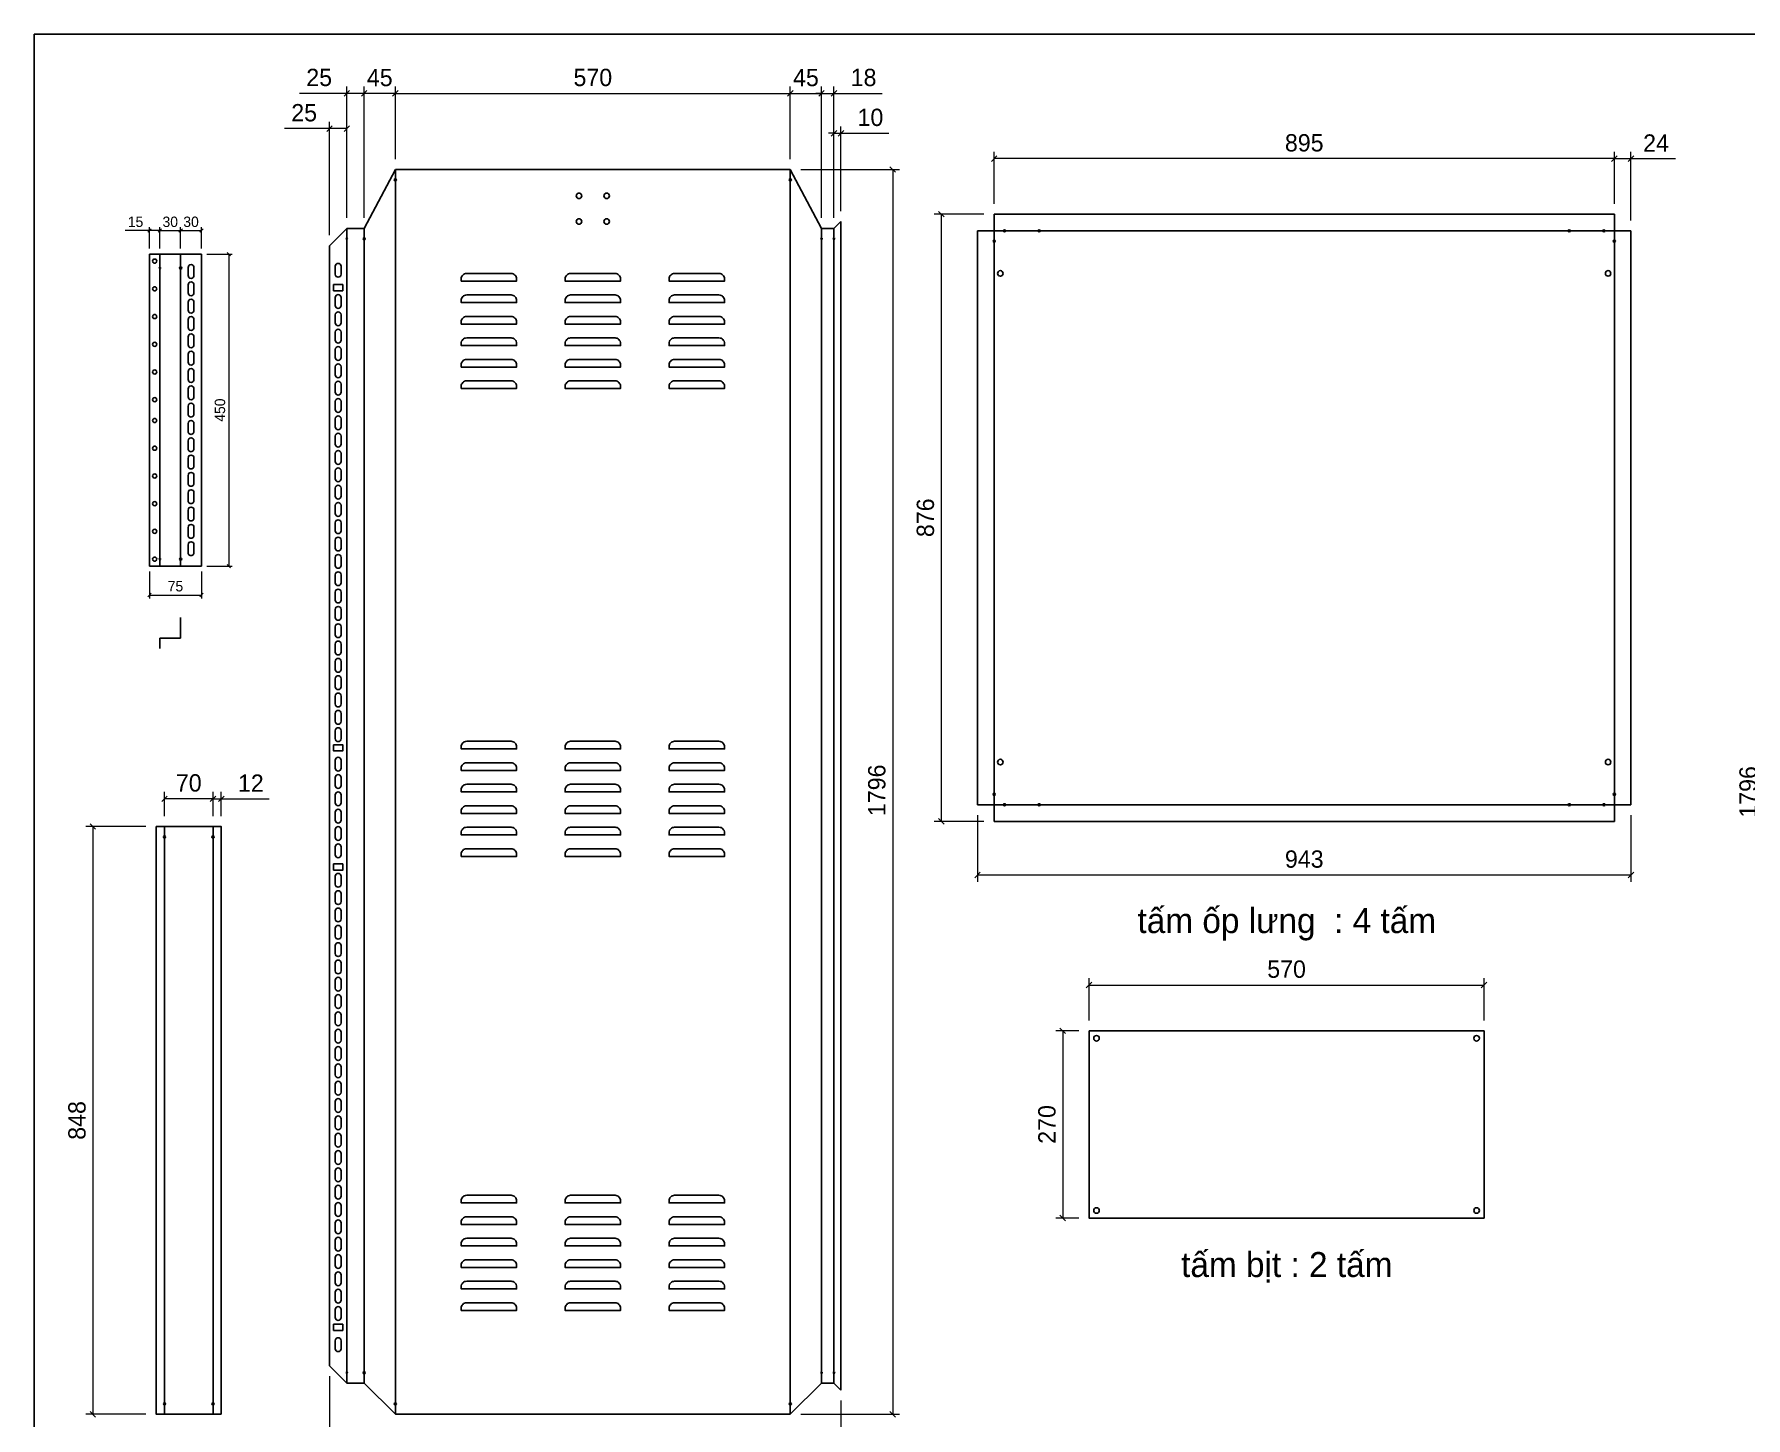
# Model space of a CAD drawing. Header units: millimetres. Extents: x 0 to 4455, y 0 to 3150.
# Drawn here: x 0 to 2470, y 1154 to 3150 of the extents above; entities that cross this region are included whole.
import ezdxf
from ezdxf.enums import TextEntityAlignment as Align

# ---------------------------------------------------------------- set-up
doc = ezdxf.new("R2010")
doc.units = ezdxf.units.MM
doc.layers.add('CNC', color=7, linetype='Continuous')
doc.layers.add('DIM', color=253, linetype='Continuous')
doc.styles.add('Tahoma (Input Text)', font='tahoma.ttf')
doc.dimstyles.new('Dim-15', dxfattribs={"dimtxt": 15, "dimasz": 5, "dimexe": 5, "dimexo": 8, "dimgap": 5, "dimtad": 1, "dimdec": 0, "dimtxsty": 'Standard', "dimblk": 'OBLIQUE', "dimcen": 10, "dimclrd": 5, "dimclre": 5, "dimclrt": 3, "dimazin": 3, "dimtfac": 1, "dimtdec": 0, "dimtmove": 0, "dimatfit": 3, "dimldrblk": 'OBLIQUE', "dimlwd": 9, "dimlwe": 9})
doc.dimstyles.new('Dim-25', dxfattribs={"dimtxt": 25, "dimasz": 8, "dimexe": 10, "dimexo": 15, "dimgap": 10, "dimtad": 1, "dimdec": 0, "dimtxsty": 'Standard', "dimblk": 'OBLIQUE', "dimcen": 10, "dimclrd": 5, "dimclre": 5, "dimclrt": 3, "dimazin": 3, "dimtfac": 1, "dimtdec": 0, "dimtmove": 0, "dimatfit": 3, "dimldrblk": 'OBLIQUE', "dimlwd": 9, "dimlwe": 9})

# ---------------------------------------------------------------- blocks, each defined once
blk = doc.blocks.new('khungtenAsean2')
at = {"color": 7}
blk.add_lwpolyline([(0, 0), (2970, 0), (2970, -2100), (0, -2100)], close=True, dxfattribs=at)
at = {"color": 1, "style": 'Tahoma (Input Text)', "flags": 8}
for tag, p in [('#01', (137.1, -2021.3)), ('#03', (506.6, -2019.3)), ('#05', (1106.6, -2021.3)), ('#07', (1834.7, -2021.3)), ('#09', (2146.7, -2021.3)), ('#02', (98.5, -2081.3)), ('#04', (486.1, -2081.3)), ('#06', (1065.3, -2081.3)), ('#08', (1817.4, -2081.3)), ('#10', (2146.7, -2081.3))]:
    blk.add_attdef(tag, p, '', height=25, dxfattribs=at)
blk.add_attdef('#11', text='', height=25, dxfattribs=at).set_placement((2915, -2067.3), align=Align.CENTER)
blk = doc.blocks.new('*D1')
at = {"color": 0, "linetype": 'ByBlock', "lineweight": -2}
for p, q in [((1242.8, 2950.9), (1234.8, 2958.9)), ((1234.8, 1162.9), (1242.8, 1154.9))]:
    blk.add_line(p, q, dxfattribs=at)
at = {"layer": 'Defpoints', "color": 0, "transparency": 16777216}
for p in [(1091.1, 2954.9), (1091.1, 1158.9), (1238.8, 1158.9)]:
    blk.add_point(p, dxfattribs=at)
at = {"layer": 'DIM', "color": 5, "lineweight": 9, "transparency": 16777216}
for p, q in [((1106.1, 2954.9), (1248.8, 2954.9)), ((1238.8, 2954.9), (1238.8, 1158.9)), ((1106.1, 1158.9), (1248.8, 1158.9))]:
    blk.add_line(p, q, dxfattribs=at)
at = {"layer": 'DIM', "color": 3, "transparency": 16777216, "insert": (1216, 2059.2), "char_height": 25, "attachment_point": 5, "rotation": 90}
blk.add_mtext('1796', dxfattribs=at)
blk = doc.blocks.new('_Oblique')
at = {"color": 0, "linetype": 'ByBlock', "lineweight": -2}
blk.add_line((-0.5, -0.5), (0.5, 0.5), dxfattribs=at)
blk = doc.blocks.new('*D2')
at = {"color": 0, "linetype": 'ByBlock', "lineweight": -2}
for p, q in [((525.1, 3068.7), (517.1, 3060.7)), ((1087.1, 3060.7), (1095.1, 3068.7))]:
    blk.add_line(p, q, dxfattribs=at)
at = {"layer": 'Defpoints', "color": 0, "transparency": 16777216}
for p in [(1091.1, 3064.7), (521.1, 2954.9), (1091.1, 2954.9)]:
    blk.add_point(p, dxfattribs=at)
at = {"layer": 'DIM', "color": 5, "lineweight": 9, "transparency": 16777216}
for p, q in [((521.1, 2969.9), (521.1, 3074.7)), ((521.1, 3064.7), (1091.1, 3064.7)), ((1091.1, 2969.9), (1091.1, 3074.7))]:
    blk.add_line(p, q, dxfattribs=at)
at = {"layer": 'DIM', "color": 3, "transparency": 16777216, "insert": (806.1, 3087.5), "char_height": 25, "attachment_point": 5}
blk.add_mtext('570', dxfattribs=at)
blk = doc.blocks.new('*D3')
at = {"color": 0, "linetype": 'ByBlock', "lineweight": -2}
for p, q in [((1095.1, 3068.7), (1087.1, 3060.7)), ((1132.1, 3060.7), (1140.1, 3068.7))]:
    blk.add_line(p, q, dxfattribs=at)
at = {"layer": 'Defpoints', "color": 0, "transparency": 16777216}
for p in [(1136.1, 3064.7), (1091.1, 2954.9), (1136.1, 2869.9)]:
    blk.add_point(p, dxfattribs=at)
at = {"layer": 'DIM', "color": 5, "lineweight": 9, "transparency": 16777216}
for p, q in [((1091.1, 2969.9), (1091.1, 3074.7)), ((1091.1, 3064.7), (1136.1, 3064.7)), ((1136.1, 2884.9), (1136.1, 3074.7))]:
    blk.add_line(p, q, dxfattribs=at)
at = {"layer": 'DIM', "color": 3, "transparency": 16777216, "insert": (1113.6, 3087.4), "char_height": 25, "attachment_point": 5}
blk.add_mtext('45', dxfattribs=at)
blk = doc.blocks.new('*D4')
at = {"color": 0, "linetype": 'ByBlock', "lineweight": -2}
for p, q in [((1132.1, 3060.7), (1140.1, 3068.7)), ((1158.1, 3068.7), (1150.1, 3060.7))]:
    blk.add_line(p, q, dxfattribs=at)
at = {"layer": 'Defpoints', "color": 0, "transparency": 16777216}
for p in [(1154.1, 3064.7), (1136.1, 2869.9), (1154.1, 2869.9)]:
    blk.add_point(p, dxfattribs=at)
at = {"layer": 'DIM', "color": 5, "lineweight": 9, "transparency": 16777216}
for p, q in [((1136.1, 3064.7), (1128.1, 3064.7)), ((1136.1, 2884.9), (1136.1, 3074.7)), ((1136.1, 3064.7), (1154.1, 3064.7)), ((1154.1, 2884.9), (1154.1, 3074.7)), ((1154.1, 3064.7), (1223.6, 3064.7))]:
    blk.add_line(p, q, dxfattribs=at)
at = {"layer": 'DIM', "color": 3, "transparency": 16777216, "insert": (1196.8, 3087.5), "char_height": 25, "attachment_point": 5}
blk.add_mtext('18', dxfattribs=at)
blk = doc.blocks.new('*D5')
at = {"color": 0, "linetype": 'ByBlock', "lineweight": -2}
for p, q in [((430.1, 1081.8), (422.1, 1073.8)), ((1160.1, 1073.8), (1168.1, 1081.8))]:
    blk.add_line(p, q, dxfattribs=at)
at = {"layer": 'Defpoints', "color": 0, "transparency": 16777216}
for p in [(426.1, 1228.9), (1164.1, 1193.9), (1164.1, 1077.8)]:
    blk.add_point(p, dxfattribs=at)
at = {"layer": 'DIM', "color": 5, "lineweight": 9, "transparency": 16777216}
for p, q in [((426.1, 1213.9), (426.1, 1067.8)), ((1164.1, 1178.9), (1164.1, 1067.8)), ((426.1, 1077.8), (1164.1, 1077.8))]:
    blk.add_line(p, q, dxfattribs=at)
at = {"layer": 'DIM', "color": 3, "transparency": 16777216, "insert": (795.1, 1100.6), "char_height": 25, "attachment_point": 5}
blk.add_mtext('738', dxfattribs=at)
blk = doc.blocks.new('*D6')
at = {"color": 0, "linetype": 'ByBlock', "lineweight": -2}
for p, q in [((480.1, 3068.7), (472.1, 3060.7)), ((517.1, 3060.7), (525.1, 3068.7))]:
    blk.add_line(p, q, dxfattribs=at)
at = {"layer": 'Defpoints', "color": 0, "transparency": 16777216}
for p in [(476.1, 3064.7), (521.1, 2954.9), (476.1, 2869.9)]:
    blk.add_point(p, dxfattribs=at)
at = {"layer": 'DIM', "color": 5, "lineweight": 9, "transparency": 16777216}
for p, q in [((476.1, 2884.9), (476.1, 3074.7)), ((521.1, 3064.7), (476.1, 3064.7)), ((521.1, 2969.9), (521.1, 3074.7))]:
    blk.add_line(p, q, dxfattribs=at)
at = {"layer": 'DIM', "color": 3, "transparency": 16777216, "insert": (498.6, 3087.4), "char_height": 25, "attachment_point": 5}
blk.add_mtext('45', dxfattribs=at)
blk = doc.blocks.new('*D7')
at = {"color": 0, "linetype": 'ByBlock', "lineweight": -2}
for p, q in [((455.1, 3068.7), (447.1, 3060.7)), ((472.1, 3060.7), (480.1, 3068.7))]:
    blk.add_line(p, q, dxfattribs=at)
at = {"layer": 'Defpoints', "color": 0, "transparency": 16777216}
for p in [(451.1, 3064.7), (451.1, 2869.9), (476.1, 2869.9)]:
    blk.add_point(p, dxfattribs=at)
at = {"layer": 'DIM', "color": 5, "lineweight": 9, "transparency": 16777216}
for p, q in [((451.1, 3064.7), (382.9, 3064.7)), ((451.1, 2884.9), (451.1, 3074.7)), ((476.1, 3064.7), (451.1, 3064.7)), ((476.1, 2884.9), (476.1, 3074.7))]:
    blk.add_line(p, q, dxfattribs=at)
at = {"layer": 'DIM', "color": 3, "transparency": 16777216, "insert": (411.2, 3087.5), "char_height": 25, "attachment_point": 5}
blk.add_mtext('25', dxfattribs=at)
blk = doc.blocks.new('*D8')
at = {"color": 0, "linetype": 'ByBlock', "lineweight": -2}
for p, q in [((430.1, 3017.8), (422.1, 3009.8)), ((447.1, 3009.8), (455.1, 3017.8))]:
    blk.add_line(p, q, dxfattribs=at)
at = {"layer": 'Defpoints', "color": 0, "transparency": 16777216}
for p in [(426.1, 3013.8), (451.1, 2869.9), (426.1, 2844.9)]:
    blk.add_point(p, dxfattribs=at)
at = {"layer": 'DIM', "color": 5, "lineweight": 9, "transparency": 16777216}
for p, q in [((426.1, 3013.8), (361.3, 3013.8)), ((426.1, 2859.9), (426.1, 3023.8)), ((451.1, 3013.8), (426.1, 3013.8)), ((451.1, 2884.9), (451.1, 3023.8))]:
    blk.add_line(p, q, dxfattribs=at)
at = {"layer": 'DIM', "color": 3, "transparency": 16777216, "insert": (389.5, 3036.6), "char_height": 25, "attachment_point": 5}
blk.add_mtext('25', dxfattribs=at)
blk = doc.blocks.new('*D9')
at = {"color": 0, "linetype": 'ByBlock', "lineweight": -2}
for p, q in [((1150.1, 3003.1), (1158.1, 3011.1)), ((1168.1, 3011.1), (1160.1, 3003.1))]:
    blk.add_line(p, q, dxfattribs=at)
at = {"layer": 'Defpoints', "color": 0, "transparency": 16777216}
for p in [(1164.1, 3007.1), (1154.1, 2869.9), (1164.1, 2879.9)]:
    blk.add_point(p, dxfattribs=at)
at = {"layer": 'DIM', "color": 5, "lineweight": 9, "transparency": 16777216}
for p, q in [((1154.1, 2884.9), (1154.1, 3017.1)), ((1164.1, 2894.9), (1164.1, 3017.1)), ((1154.1, 3007.1), (1146.1, 3007.1)), ((1154.1, 3007.1), (1164.1, 3007.1)), ((1164.1, 3007.1), (1233.4, 3007.1))]:
    blk.add_line(p, q, dxfattribs=at)
at = {"layer": 'DIM', "color": 3, "transparency": 16777216, "insert": (1206.7, 3029.9), "char_height": 25, "attachment_point": 5}
blk.add_mtext('10', dxfattribs=at)
blk = doc.blocks.new('f3daunguoc')
at = {"layer": 'CNC', "color": 2, "lineweight": -3}
blk.add_circle((0, 0), 1.5, dxfattribs=at)
blk = doc.blocks.new('f2dauxuoi')
at = {"layer": 'CNC', "color": 2, "lineweight": -3}
blk.add_circle((0, 0), 1, dxfattribs=at)
blk = doc.blocks.new('ovan8.5x20')
at = {"layer": 'CNC', "color": 2, "lineweight": -3}
for p, q in [((5.7, 4.2), (-5.8, 4.2)), ((-5.8, -4.2), (5.7, -4.2))]:
    blk.add_line(p, q, dxfattribs=at)
for centre, start, end in [((-5.8, 0), 90, 270), ((5.7, 0), 270, 90)]:
    blk.add_arc(centre, 4.25, start, end, dxfattribs=at)
blk = doc.blocks.new('*D10')
at = {"color": 0, "linetype": 'ByBlock', "lineweight": -2}
for p, q in [((2500, 2950.9), (2492, 2958.9)), ((2492, 1162.9), (2500, 1154.9))]:
    blk.add_line(p, q, dxfattribs=at)
at = {"layer": 'Defpoints', "color": 0, "transparency": 16777216}
for p in [(2612.8, 2954.9), (2496, 1158.9), (2612.8, 1158.9)]:
    blk.add_point(p, dxfattribs=at)
at = {"layer": 'DIM', "color": 5, "lineweight": 9, "transparency": 16777216}
for p, q in [((2597.8, 2954.9), (2486, 2954.9)), ((2496, 2954.9), (2496, 1158.9)), ((2597.8, 1158.9), (2486, 1158.9))]:
    blk.add_line(p, q, dxfattribs=at)
at = {"layer": 'DIM', "color": 3, "transparency": 16777216, "insert": (2473.3, 2056.9), "char_height": 25, "attachment_point": 5, "rotation": 90}
blk.add_mtext('1796', dxfattribs=at)
blk = doc.blocks.new('*D19')
at = {"color": 0, "linetype": 'ByBlock', "lineweight": -2}
for p, q in [((2284.2, 2974.5), (2276.2, 2966.5)), ((2300.2, 2966.5), (2308.2, 2974.5))]:
    blk.add_line(p, q, dxfattribs=at)
at = {"layer": 'Defpoints', "color": 0, "transparency": 16777216}
for p in [(2304.2, 2970.5), (2280.2, 2890.4), (2304.2, 2866.4)]:
    blk.add_point(p, dxfattribs=at)
at = {"layer": 'DIM', "color": 5, "lineweight": 9, "transparency": 16777216}
for p, q in [((2280.2, 2905.4), (2280.2, 2980.5)), ((2280.2, 2970.5), (2304.2, 2970.5)), ((2304.2, 2881.4), (2304.2, 2980.5)), ((2304.2, 2970.5), (2368.3, 2970.5))]:
    blk.add_line(p, q, dxfattribs=at)
at = {"layer": 'DIM', "color": 3, "transparency": 16777216, "insert": (2340.3, 2993), "char_height": 25, "attachment_point": 5}
blk.add_mtext('24', dxfattribs=at)
blk = doc.blocks.new('*D20')
at = {"color": 0, "linetype": 'ByBlock', "lineweight": -2}
for p, q in [((1389.2, 2974.5), (1381.2, 2966.5)), ((2276.2, 2966.5), (2284.2, 2974.5))]:
    blk.add_line(p, q, dxfattribs=at)
at = {"layer": 'Defpoints', "color": 0, "transparency": 16777216}
for p in [(1385.2, 2970.5), (1385.2, 2890.4), (2280.2, 2890.4)]:
    blk.add_point(p, dxfattribs=at)
at = {"layer": 'DIM', "color": 5, "lineweight": 9, "transparency": 16777216}
for p, q in [((1385.2, 2905.4), (1385.2, 2980.5)), ((2280.2, 2970.5), (1385.2, 2970.5)), ((2280.2, 2905.4), (2280.2, 2980.5))]:
    blk.add_line(p, q, dxfattribs=at)
at = {"layer": 'DIM', "color": 3, "transparency": 16777216, "insert": (1832.7, 2993.2), "char_height": 25, "attachment_point": 5}
blk.add_mtext('895', dxfattribs=at)
blk = doc.blocks.new('*D21')
at = {"color": 0, "linetype": 'ByBlock', "lineweight": -2}
for p, q in [((1312.9, 2886.4), (1304.9, 2894.4)), ((1304.9, 2018.4), (1312.9, 2010.4))]:
    blk.add_line(p, q, dxfattribs=at)
at = {"layer": 'Defpoints', "color": 0, "transparency": 16777216}
for p in [(1385.2, 2890.4), (1308.9, 2014.4), (1385.2, 2014.4)]:
    blk.add_point(p, dxfattribs=at)
at = {"layer": 'DIM', "color": 5, "lineweight": 9, "transparency": 16777216}
for p, q in [((1370.2, 2890.4), (1298.9, 2890.4)), ((1308.9, 2890.4), (1308.9, 2014.4)), ((1370.2, 2014.4), (1298.9, 2014.4))]:
    blk.add_line(p, q, dxfattribs=at)
at = {"layer": 'DIM', "color": 3, "transparency": 16777216, "insert": (1286.1, 2452.4), "char_height": 25, "attachment_point": 5, "rotation": 90}
blk.add_mtext('876', dxfattribs=at)
blk = doc.blocks.new('*D22')
at = {"color": 0, "linetype": 'ByBlock', "lineweight": -2}
for p, q in [((1365.2, 1941), (1357.2, 1933)), ((2300.2, 1933), (2308.2, 1941))]:
    blk.add_line(p, q, dxfattribs=at)
at = {"layer": 'Defpoints', "color": 0, "transparency": 16777216}
for p in [(1361.2, 2038.4), (2304.2, 2038.4), (2304.2, 1937)]:
    blk.add_point(p, dxfattribs=at)
at = {"layer": 'DIM', "color": 5, "lineweight": 9, "transparency": 16777216}
for p, q in [((1361.2, 2023.4), (1361.2, 1927)), ((2304.2, 2023.4), (2304.2, 1927)), ((1361.2, 1937), (2304.2, 1937))]:
    blk.add_line(p, q, dxfattribs=at)
at = {"layer": 'DIM', "color": 3, "transparency": 16777216, "insert": (1832.7, 1959.8), "char_height": 25, "attachment_point": 5}
blk.add_mtext('943', dxfattribs=at)
blk = doc.blocks.new('*D31')
at = {"color": 0, "linetype": 'ByBlock', "lineweight": -2}
for p, q in [((1526.2, 1782.2), (1518.2, 1774.2)), ((2088.2, 1774.2), (2096.2, 1782.2))]:
    blk.add_line(p, q, dxfattribs=at)
at = {"layer": 'Defpoints', "color": 0, "transparency": 16777216}
for p in [(2092.2, 1778.2), (1522.2, 1712.1), (2092.2, 1712.1)]:
    blk.add_point(p, dxfattribs=at)
at = {"layer": 'DIM', "color": 5, "lineweight": 9, "transparency": 16777216}
for p, q in [((1522.2, 1727.1), (1522.2, 1788.2)), ((2092.2, 1727.1), (2092.2, 1788.2)), ((1522.2, 1778.2), (2092.2, 1778.2))]:
    blk.add_line(p, q, dxfattribs=at)
at = {"layer": 'DIM', "color": 3, "transparency": 16777216, "insert": (1807.2, 1801), "char_height": 25, "attachment_point": 5}
blk.add_mtext('570', dxfattribs=at)
blk = doc.blocks.new('*D32')
at = {"color": 0, "linetype": 'ByBlock', "lineweight": -2}
for p, q in [((1488.2, 1708.1), (1480.2, 1716.1)), ((1480.2, 1446.1), (1488.2, 1438.1))]:
    blk.add_line(p, q, dxfattribs=at)
at = {"layer": 'Defpoints', "color": 0, "transparency": 16777216}
for p in [(1522.2, 1712.1), (1484.2, 1442.1), (1522.2, 1442.1)]:
    blk.add_point(p, dxfattribs=at)
at = {"layer": 'DIM', "color": 5, "lineweight": 9, "transparency": 16777216}
for p, q in [((1507.2, 1712.1), (1474.2, 1712.1)), ((1484.2, 1712.1), (1484.2, 1442.1)), ((1507.2, 1442.1), (1474.2, 1442.1))]:
    blk.add_line(p, q, dxfattribs=at)
at = {"layer": 'DIM', "color": 3, "transparency": 16777216, "insert": (1461.5, 1577.1), "char_height": 25, "attachment_point": 5, "rotation": 90}
blk.add_mtext('270', dxfattribs=at)
blk = doc.blocks.new('*D51')
at = {"color": 0, "linetype": 'ByBlock', "lineweight": -2}
for p, q in [((283.3, 2830.2), (278.3, 2835.2)), ((278.3, 2385.2), (283.3, 2380.2))]:
    blk.add_line(p, q, dxfattribs=at)
at = {"layer": 'Defpoints', "color": 0, "transparency": 16777216}
for p in [(241.3, 2832.7), (241.3, 2382.7), (280.8, 2382.7)]:
    blk.add_point(p, dxfattribs=at)
at = {"layer": 'DIM', "color": 5, "lineweight": 9, "transparency": 16777216}
for p, q in [((249.3, 2832.7), (285.8, 2832.7)), ((280.8, 2832.7), (280.8, 2382.7)), ((249.3, 2382.7), (285.8, 2382.7))]:
    blk.add_line(p, q, dxfattribs=at)
at = {"layer": 'DIM', "color": 3, "transparency": 16777216, "insert": (268.1, 2607.7), "char_height": 15, "attachment_point": 5, "rotation": 90}
blk.add_mtext('450', dxfattribs=at)
blk = doc.blocks.new('*D52')
at = {"color": 0, "linetype": 'ByBlock', "lineweight": -2}
for p, q in [((168.8, 2343.4), (163.8, 2338.4)), ((238.8, 2338.4), (243.8, 2343.4))]:
    blk.add_line(p, q, dxfattribs=at)
at = {"layer": 'Defpoints', "color": 0, "transparency": 16777216}
for p in [(166.3, 2382.7), (241.3, 2382.7), (241.3, 2340.9)]:
    blk.add_point(p, dxfattribs=at)
at = {"layer": 'DIM', "color": 5, "lineweight": 9, "transparency": 16777216}
for p, q in [((166.3, 2374.7), (166.3, 2335.9)), ((241.3, 2374.7), (241.3, 2335.9)), ((166.3, 2340.9), (241.3, 2340.9))]:
    blk.add_line(p, q, dxfattribs=at)
at = {"layer": 'DIM', "color": 3, "transparency": 16777216, "insert": (203.8, 2353.5), "char_height": 15, "attachment_point": 5}
blk.add_mtext('75', dxfattribs=at)
blk = doc.blocks.new('*D53')
at = {"color": 0, "linetype": 'ByBlock', "lineweight": -2}
for p, q in [((183.8, 2869.2), (178.8, 2864.2)), ((208.8, 2864.2), (213.8, 2869.2))]:
    blk.add_line(p, q, dxfattribs=at)
at = {"layer": 'Defpoints', "color": 0, "transparency": 16777216}
for p in [(211.3, 2866.7), (181.3, 2832.7), (211.3, 2832.7)]:
    blk.add_point(p, dxfattribs=at)
at = {"layer": 'DIM', "color": 5, "lineweight": 9, "transparency": 16777216}
for p, q in [((181.3, 2840.7), (181.3, 2871.7)), ((181.3, 2866.7), (211.3, 2866.7)), ((211.3, 2840.7), (211.3, 2871.7))]:
    blk.add_line(p, q, dxfattribs=at)
at = {"layer": 'DIM', "color": 3, "transparency": 16777216, "insert": (196.3, 2879.3), "char_height": 15, "attachment_point": 5}
blk.add_mtext('30', dxfattribs=at)
blk = doc.blocks.new('*D54')
at = {"color": 0, "linetype": 'ByBlock', "lineweight": -2}
for p, q in [((213.8, 2869.2), (208.8, 2864.2)), ((238.8, 2864.2), (243.8, 2869.2))]:
    blk.add_line(p, q, dxfattribs=at)
at = {"layer": 'Defpoints', "color": 0, "transparency": 16777216}
for p in [(241.3, 2866.7), (211.3, 2832.7), (241.3, 2832.7)]:
    blk.add_point(p, dxfattribs=at)
at = {"layer": 'DIM', "color": 5, "lineweight": 9, "transparency": 16777216}
for p, q in [((211.3, 2840.7), (211.3, 2871.7)), ((211.3, 2866.7), (241.3, 2866.7)), ((241.3, 2840.7), (241.3, 2871.7))]:
    blk.add_line(p, q, dxfattribs=at)
at = {"layer": 'DIM', "color": 3, "transparency": 16777216, "insert": (226.3, 2879.3), "char_height": 15, "attachment_point": 5}
blk.add_mtext('30', dxfattribs=at)
blk = doc.blocks.new('*D55')
at = {"color": 0, "linetype": 'ByBlock', "lineweight": -2}
for p, q in [((168.8, 2869.2), (163.8, 2864.2)), ((178.8, 2864.2), (183.8, 2869.2))]:
    blk.add_line(p, q, dxfattribs=at)
at = {"layer": 'Defpoints', "color": 0, "transparency": 16777216}
for p in [(166.3, 2866.7), (166.3, 2832.7), (181.3, 2832.7)]:
    blk.add_point(p, dxfattribs=at)
at = {"layer": 'DIM', "color": 5, "lineweight": 9, "transparency": 16777216}
for p, q in [((166.3, 2866.7), (131.1, 2866.7)), ((166.3, 2840.7), (166.3, 2871.7)), ((181.3, 2866.7), (166.3, 2866.7)), ((181.3, 2840.7), (181.3, 2871.7))]:
    blk.add_line(p, q, dxfattribs=at)
at = {"layer": 'DIM', "color": 3, "transparency": 16777216, "insert": (146.2, 2879.3), "char_height": 15, "attachment_point": 5}
blk.add_mtext('15', dxfattribs=at)
blk = doc.blocks.new('*D62')
at = {"color": 0, "linetype": 'ByBlock', "lineweight": -2}
for p, q in [((254, 2042.9), (262, 2050.9)), ((274, 2050.9), (266, 2042.9))]:
    blk.add_line(p, q, dxfattribs=at)
at = {"layer": 'Defpoints', "color": 0, "transparency": 16777216}
for p in [(270, 2046.9), (258, 2006.9), (270, 2006.9)]:
    blk.add_point(p, dxfattribs=at)
at = {"layer": 'DIM', "color": 5, "lineweight": 9, "transparency": 16777216}
for p, q in [((258, 2021.9), (258, 2056.9)), ((270, 2021.9), (270, 2056.9)), ((258, 2046.9), (250, 2046.9)), ((258, 2046.9), (270, 2046.9)), ((270, 2046.9), (339.2, 2046.9))]:
    blk.add_line(p, q, dxfattribs=at)
at = {"layer": 'DIM', "color": 3, "transparency": 16777216, "insert": (312.6, 2069.5), "char_height": 25, "attachment_point": 5}
blk.add_mtext('12', dxfattribs=at)
blk = doc.blocks.new('*D63')
at = {"color": 0, "linetype": 'ByBlock', "lineweight": -2}
for p, q in [((192, 2050.9), (184, 2042.9)), ((254, 2042.9), (262, 2050.9))]:
    blk.add_line(p, q, dxfattribs=at)
at = {"layer": 'Defpoints', "color": 0, "transparency": 16777216}
for p in [(188, 2046.9), (188, 2006.9), (258, 2006.9)]:
    blk.add_point(p, dxfattribs=at)
at = {"layer": 'DIM', "color": 5, "lineweight": 9, "transparency": 16777216}
for p, q in [((188, 2021.9), (188, 2056.9)), ((258, 2021.9), (258, 2056.9)), ((258, 2046.9), (188, 2046.9))]:
    blk.add_line(p, q, dxfattribs=at)
at = {"layer": 'DIM', "color": 3, "transparency": 16777216, "insert": (223, 2069.7), "char_height": 25, "attachment_point": 5}
blk.add_mtext('70', dxfattribs=at)
blk = doc.blocks.new('*D64')
at = {"color": 0, "linetype": 'ByBlock', "lineweight": -2}
for p, q in [((88.5, 2002.9), (80.5, 2010.9)), ((80.5, 1162.9), (88.5, 1154.9))]:
    blk.add_line(p, q, dxfattribs=at)
at = {"layer": 'Defpoints', "color": 0, "transparency": 16777216}
for p in [(176, 2006.9), (84.5, 1158.9), (176, 1158.9)]:
    blk.add_point(p, dxfattribs=at)
at = {"layer": 'DIM', "color": 5, "lineweight": 9, "transparency": 16777216}
for p, q in [((161, 2006.9), (74.5, 2006.9)), ((84.5, 2006.9), (84.5, 1158.9)), ((161, 1158.9), (74.5, 1158.9))]:
    blk.add_line(p, q, dxfattribs=at)
at = {"layer": 'DIM', "color": 3, "transparency": 16777216, "insert": (61.8, 1582.9), "char_height": 25, "attachment_point": 5, "rotation": 90}
blk.add_mtext('848', dxfattribs=at)

msp = doc.modelspace()

# ---------------------------------------------------------------- linework, layer by layer
at = {"color": 7}
for p, q in [((476.1, 2869.9), (521.1, 2954.9)), ((521.1, 2954.9), (521.1, 1158.9)), ((1091.1, 2954.9), (1091.1, 1158.9)), ((1091.1, 2954.9), (1136.1, 2869.9)), ((451.1, 2869.9), (426.1, 2844.9)), ((451.1, 2869.9), (451.1, 1203.9)), ((476.1, 2869.9), (476.1, 1203.9)), ((1136.1, 2869.9), (1154.1, 2869.9)), ((1136.1, 2869.9), (1136.1, 1203.9)), ((1154.1, 2869.9), (1164.1, 2879.9)), ((1154.1, 2869.9), (1154.1, 1203.9)), ((1164.1, 2879.9), (1164.1, 1193.9)), ((426.1, 2844.9), (426.1, 1228.9)), ((166.3, 2832.7), (241.3, 2832.7)), ((166.3, 2382.7), (166.3, 2832.7)), ((181.3, 2382.7), (181.3, 2832.7)), ((211.3, 2382.7), (211.3, 2832.7)), ((241.3, 2832.7), (241.3, 2382.7)), ((241.3, 2382.7), (166.3, 2382.7)), ((211.3, 2278.7), (211.3, 2308.7)), ((181.3, 2278.7), (211.3, 2278.7)), ((181.3, 2278.7), (181.3, 2263.7)), ((176, 2006.9), (176, 1158.9)), ((188, 2006.9), (188, 1158.9)), ((258, 2006.9), (258, 1158.9)), ((270, 2006.9), (270, 1158.9)), ((451.1, 1203.9), (426.1, 1228.9)), ((476.1, 1203.9), (521.1, 1158.9)), ((1091.1, 1158.9), (1136.1, 1203.9)), ((1154.1, 1203.9), (1136.1, 1203.9)), ((1164.1, 1193.9), (1154.1, 1203.9))]:
    msp.add_line(p, q, dxfattribs=at)
for points in [[(521.1, 2954.9), (1091.1, 2954.9)], [(451.1, 2869.9), (476.1, 2869.9)], [(476.1, 1203.9), (451.1, 1203.9)], [(1091.1, 1158.9), (521.1, 1158.9)]]:
    msp.add_lwpolyline(points, dxfattribs=at)
for points in [[(1385.2, 2890.4), (1385.2, 2866.4), (1361.2, 2866.4)], [(1385.2, 2890.4), (2280.2, 2890.4)], [(2280.2, 2890.4), (2280.2, 2866.4), (2304.2, 2866.4)], [(2280.2, 2890.4), (2280.2, 2866.4), (2304.2, 2866.4)], [(1361.2, 2038.4), (1361.2, 2866.4)], [(2304.2, 2866.4), (2304.2, 2038.4)], [(1385.2, 2014.4), (1385.2, 2038.4), (1361.2, 2038.4)], [(2280.2, 2014.4), (2280.2, 2038.4), (2304.2, 2038.4)], [(2280.2, 2014.4), (1385.2, 2014.4)]]:
    msp.add_lwpolyline(points)
for points in [[(1385.2, 2866.4), (2280.2, 2866.4), (2280.2, 2038.4), (1385.2, 2038.4)], [(270, 1158.9), (176, 1158.9), (176, 2006.9), (270, 2006.9)]]:
    msp.add_lwpolyline(points, close=True)
at = {"color": 2}
for points in [[(688.1, 2804.9), (624.1, 2804.9, 0.414214), (616.1, 2796.9), (616.1, 2793.9), (696.1, 2793.9), (696.1, 2796.9, 0.414214)], [(774.1, 2804.9), (838.1, 2804.9, -0.414214), (846.1, 2796.9), (846.1, 2793.9), (766.1, 2793.9), (766.1, 2796.9, -0.414214)], [(924.1, 2804.9), (988.1, 2804.9, -0.414214), (996.1, 2796.9), (996.1, 2793.9), (916.1, 2793.9), (916.1, 2796.9, -0.414214)], [(688.1, 2773.9), (624.1, 2773.9, 0.414214), (616.1, 2765.9), (616.1, 2762.9), (696.1, 2762.9), (696.1, 2765.9, 0.414214)], [(774.1, 2773.9), (838.1, 2773.9, -0.414214), (846.1, 2765.9), (846.1, 2762.9), (766.1, 2762.9), (766.1, 2765.9, -0.414214)], [(924.1, 2773.9), (988.1, 2773.9, -0.414214), (996.1, 2765.9), (996.1, 2762.9), (916.1, 2762.9), (916.1, 2765.9, -0.414214)], [(688.1, 2742.9), (624.1, 2742.9, 0.414214), (616.1, 2734.9), (616.1, 2731.9), (696.1, 2731.9), (696.1, 2734.9, 0.414214)], [(774.1, 2742.9), (838.1, 2742.9, -0.414214), (846.1, 2734.9), (846.1, 2731.9), (766.1, 2731.9), (766.1, 2734.9, -0.414214)], [(924.1, 2742.9), (988.1, 2742.9, -0.414214), (996.1, 2734.9), (996.1, 2731.9), (916.1, 2731.9), (916.1, 2734.9, -0.414214)], [(688.1, 2711.9), (624.1, 2711.9, 0.414214), (616.1, 2703.9), (616.1, 2700.9), (696.1, 2700.9), (696.1, 2703.9, 0.414214)], [(774.1, 2711.9), (838.1, 2711.9, -0.414214), (846.1, 2703.9), (846.1, 2700.9), (766.1, 2700.9), (766.1, 2703.9, -0.414214)], [(924.1, 2711.9), (988.1, 2711.9, -0.414214), (996.1, 2703.9), (996.1, 2700.9), (916.1, 2700.9), (916.1, 2703.9, -0.414214)], [(688.1, 2680.9), (624.1, 2680.9, 0.414214), (616.1, 2672.9), (616.1, 2669.9), (696.1, 2669.9), (696.1, 2672.9, 0.414214)], [(774.1, 2680.9), (838.1, 2680.9, -0.414214), (846.1, 2672.9), (846.1, 2669.9), (766.1, 2669.9), (766.1, 2672.9, -0.414214)], [(924.1, 2680.9), (988.1, 2680.9, -0.414214), (996.1, 2672.9), (996.1, 2669.9), (916.1, 2669.9), (916.1, 2672.9, -0.414214)], [(688.1, 2649.9), (624.1, 2649.9, 0.414214), (616.1, 2641.9), (616.1, 2638.9), (696.1, 2638.9), (696.1, 2641.9, 0.414214)], [(774.1, 2649.9), (838.1, 2649.9, -0.414214), (846.1, 2641.9), (846.1, 2638.9), (766.1, 2638.9), (766.1, 2641.9, -0.414214)], [(924.1, 2649.9), (988.1, 2649.9, -0.414214), (996.1, 2641.9), (996.1, 2638.9), (916.1, 2638.9), (916.1, 2641.9, -0.414214)], [(688.1, 2129.9), (624.1, 2129.9, 0.414214), (616.1, 2121.9), (616.1, 2118.9), (696.1, 2118.9), (696.1, 2121.9, 0.414214)], [(774.1, 2129.9), (838.1, 2129.9, -0.414214), (846.1, 2121.9), (846.1, 2118.9), (766.1, 2118.9), (766.1, 2121.9, -0.414214)], [(924.1, 2129.9), (988.1, 2129.9, -0.414214), (996.1, 2121.9), (996.1, 2118.9), (916.1, 2118.9), (916.1, 2121.9, -0.414214)], [(688.1, 2098.9), (624.1, 2098.9, 0.414214), (616.1, 2090.9), (616.1, 2087.9), (696.1, 2087.9), (696.1, 2090.9, 0.414214)], [(774.1, 2098.9), (838.1, 2098.9, -0.414214), (846.1, 2090.9), (846.1, 2087.9), (766.1, 2087.9), (766.1, 2090.9, -0.414214)], [(924.1, 2098.9), (988.1, 2098.9, -0.414214), (996.1, 2090.9), (996.1, 2087.9), (916.1, 2087.9), (916.1, 2090.9, -0.414214)], [(688.1, 2067.9), (624.1, 2067.9, 0.414214), (616.1, 2059.9), (616.1, 2056.9), (696.1, 2056.9), (696.1, 2059.9, 0.414214)], [(774.1, 2067.9), (838.1, 2067.9, -0.414214), (846.1, 2059.9), (846.1, 2056.9), (766.1, 2056.9), (766.1, 2059.9, -0.414214)], [(924.1, 2067.9), (988.1, 2067.9, -0.414214), (996.1, 2059.9), (996.1, 2056.9), (916.1, 2056.9), (916.1, 2059.9, -0.414214)], [(688.1, 2036.9), (624.1, 2036.9, 0.414214), (616.1, 2028.9), (616.1, 2025.9), (696.1, 2025.9), (696.1, 2028.9, 0.414214)], [(774.1, 2036.9), (838.1, 2036.9, -0.414214), (846.1, 2028.9), (846.1, 2025.9), (766.1, 2025.9), (766.1, 2028.9, -0.414214)], [(924.1, 2036.9), (988.1, 2036.9, -0.414214), (996.1, 2028.9), (996.1, 2025.9), (916.1, 2025.9), (916.1, 2028.9, -0.414214)], [(688.1, 2005.9), (624.1, 2005.9, 0.414214), (616.1, 1997.9), (616.1, 1994.9), (696.1, 1994.9), (696.1, 1997.9, 0.414214)], [(774.1, 2005.9), (838.1, 2005.9, -0.414214), (846.1, 1997.9), (846.1, 1994.9), (766.1, 1994.9), (766.1, 1997.9, -0.414214)], [(924.1, 2005.9), (988.1, 2005.9, -0.414214), (996.1, 1997.9), (996.1, 1994.9), (916.1, 1994.9), (916.1, 1997.9, -0.414214)], [(688.1, 1974.9), (624.1, 1974.9, 0.414214), (616.1, 1966.9), (616.1, 1963.9), (696.1, 1963.9), (696.1, 1966.9, 0.414214)], [(774.1, 1974.9), (838.1, 1974.9, -0.414214), (846.1, 1966.9), (846.1, 1963.9), (766.1, 1963.9), (766.1, 1966.9, -0.414214)], [(924.1, 1974.9), (988.1, 1974.9, -0.414214), (996.1, 1966.9), (996.1, 1963.9), (916.1, 1963.9), (916.1, 1966.9, -0.414214)], [(688.1, 1474.9), (624.1, 1474.9, 0.414214), (616.1, 1466.9), (616.1, 1463.9), (696.1, 1463.9), (696.1, 1466.9, 0.414214)], [(774.1, 1474.9), (838.1, 1474.9, -0.414214), (846.1, 1466.9), (846.1, 1463.9), (766.1, 1463.9), (766.1, 1466.9, -0.414214)], [(924.1, 1474.9), (988.1, 1474.9, -0.414214), (996.1, 1466.9), (996.1, 1463.9), (916.1, 1463.9), (916.1, 1466.9, -0.414214)], [(688.1, 1443.9), (624.1, 1443.9, 0.414214), (616.1, 1435.9), (616.1, 1432.9), (696.1, 1432.9), (696.1, 1435.9, 0.414214)], [(774.1, 1443.9), (838.1, 1443.9, -0.414214), (846.1, 1435.9), (846.1, 1432.9), (766.1, 1432.9), (766.1, 1435.9, -0.414214)], [(924.1, 1443.9), (988.1, 1443.9, -0.414214), (996.1, 1435.9), (996.1, 1432.9), (916.1, 1432.9), (916.1, 1435.9, -0.414214)], [(688.1, 1412.9), (624.1, 1412.9, 0.414214), (616.1, 1404.9), (616.1, 1401.9), (696.1, 1401.9), (696.1, 1404.9, 0.414214)], [(774.1, 1412.9), (838.1, 1412.9, -0.414214), (846.1, 1404.9), (846.1, 1401.9), (766.1, 1401.9), (766.1, 1404.9, -0.414214)], [(924.1, 1412.9), (988.1, 1412.9, -0.414214), (996.1, 1404.9), (996.1, 1401.9), (916.1, 1401.9), (916.1, 1404.9, -0.414214)], [(688.1, 1381.9), (624.1, 1381.9, 0.414214), (616.1, 1373.9), (616.1, 1370.9), (696.1, 1370.9), (696.1, 1373.9, 0.414214)], [(774.1, 1381.9), (838.1, 1381.9, -0.414214), (846.1, 1373.9), (846.1, 1370.9), (766.1, 1370.9), (766.1, 1373.9, -0.414214)], [(924.1, 1381.9), (988.1, 1381.9, -0.414214), (996.1, 1373.9), (996.1, 1370.9), (916.1, 1370.9), (916.1, 1373.9, -0.414214)], [(688.1, 1350.9), (624.1, 1350.9, 0.414214), (616.1, 1342.9), (616.1, 1339.9), (696.1, 1339.9), (696.1, 1342.9, 0.414214)], [(774.1, 1350.9), (838.1, 1350.9, -0.414214), (846.1, 1342.9), (846.1, 1339.9), (766.1, 1339.9), (766.1, 1342.9, -0.414214)], [(924.1, 1350.9), (988.1, 1350.9, -0.414214), (996.1, 1342.9), (996.1, 1339.9), (916.1, 1339.9), (916.1, 1342.9, -0.414214)], [(688.1, 1319.9), (624.1, 1319.9, 0.414214), (616.1, 1311.9), (616.1, 1308.9), (696.1, 1308.9), (696.1, 1311.9, 0.414214)], [(774.1, 1319.9), (838.1, 1319.9, -0.414214), (846.1, 1311.9), (846.1, 1308.9), (766.1, 1308.9), (766.1, 1311.9, -0.414214)], [(924.1, 1319.9), (988.1, 1319.9, -0.414214), (996.1, 1311.9), (996.1, 1308.9), (916.1, 1308.9), (916.1, 1311.9, -0.414214)]]:
    msp.add_lwpolyline(points, format="xyb", close=True, dxfattribs=at)
for points in [[(432.1, 2779.9), (445.1, 2779.9), (445.1, 2788.9), (432.1, 2788.9)], [(432.1, 2124.9), (445.1, 2124.9), (445.1, 2115.9), (432.1, 2115.9)], [(432.1, 1943.9), (445.1, 1943.9), (445.1, 1952.9), (432.1, 1952.9)], [(1522.2, 1712.1), (2092.2, 1712.1), (2092.2, 1442.1), (1522.2, 1442.1)], [(432.1, 1288.9), (445.1, 1288.9), (445.1, 1279.9), (432.1, 1279.9)]]:
    msp.add_lwpolyline(points, close=True, dxfattribs=at)
for centre, radius in [((786.1, 2916.9), 4), ((826.1, 2916.9), 4), ((786.1, 2879.9), 4), ((826.1, 2879.9), 4), ((173.8, 2822.7), 3), ((1394.2, 2804.9), 4), ((2271.2, 2804.9), 4), ((173.8, 2782.7), 3), ((173.8, 2742.7), 3), ((173.8, 2702.7), 3), ((173.8, 2662.7), 3), ((173.8, 2622.7), 3), ((173.8, 2592.7), 3), ((173.8, 2552.7), 3), ((173.8, 2512.7), 3), ((173.8, 2472.7), 3), ((173.8, 2432.7), 3), ((173.8, 2392.7), 3), ((1394.2, 2099.9), 4), ((2271.2, 2099.9), 4)]:
    msp.add_circle(centre, radius, dxfattribs=at)
at = {"color": 7}
for centre in [(1532.9, 1701.4), (2081.4, 1701.4), (1532.9, 1452.9), (2081.4, 1452.9)]:
    msp.add_circle(centre, 4, dxfattribs=at)

# ---------------------------------------------------------------- block references
at = {"color": 7, "xscale": 1.5, "yscale": 1.5, "zscale": 1.5}
msp.add_blockref('khungtenAsean2', (0, 3150), dxfattribs=at)
at = {"lineweight": -3, "xscale": -1}
for name, p, rotation in [('f3daunguoc', (521.1, 2939.9), 180), ('f3daunguoc', (1091.1, 2939.9), 180), ('f3daunguoc', (1400.2, 2866.4), 180), ('f3daunguoc', (1450.2, 2866.4), 180), ('f3daunguoc', (476.1, 2854.9), 180), ('f3daunguoc', (1385.2, 2851.4), 180), ('f3daunguoc', (211.3, 2392.7), 270), ('f2dauxuoi', (451.1, 1218.9), 180), ('f2dauxuoi', (1136.1, 1218.9), 180), ('f2dauxuoi', (1154.1, 1218.9), 180)]:
    msp.add_blockref(name, p, dxfattribs=dict(at, rotation=rotation))
at = {"lineweight": -3}
for name, p, rotation in [('f3daunguoc', (2215.2, 2866.4), 180), ('f3daunguoc', (2265.2, 2866.4), 180), ('f3daunguoc', (2280.2, 2851.4), 180), ('f3daunguoc', (211.3, 2812.7), 270), ('f2dauxuoi', (181.3, 2392.7), 180), ('f3daunguoc', (188, 1991.9), 180), ('f3daunguoc', (258, 1991.9), 180)]:
    msp.add_blockref(name, p, dxfattribs=dict(at, rotation=rotation))
for name, p in [('f2dauxuoi', (451.1, 2854.9)), ('f2dauxuoi', (1136.1, 2854.9)), ('f2dauxuoi', (1154.1, 2854.9)), ('f3daunguoc', (1385.2, 2053.4)), ('f3daunguoc', (1400.2, 2038.4)), ('f3daunguoc', (1450.2, 2038.4)), ('f3daunguoc', (476.1, 1218.9)), ('f3daunguoc', (521.1, 1173.9)), ('f3daunguoc', (1091.1, 1173.9))]:
    msp.add_blockref(name, p, dxfattribs=at)
at = {"lineweight": -3, "xscale": -1}
for name, p in [('f2dauxuoi', (181.3, 2812.7)), ('f3daunguoc', (2280.2, 2053.4)), ('f3daunguoc', (2215.2, 2038.4)), ('f3daunguoc', (2265.2, 2038.4)), ('f3daunguoc', (188, 1173.9)), ('f3daunguoc', (258, 1173.9))]:
    msp.add_blockref(name, p, dxfattribs=at)
at = {"layer": 'CNC', "lineweight": -3, "xscale": -1}
for p, rotation in [((226.3, 2807.7), 270), ((438.6, 2809.4), 90), ((226.3, 2782.7), 270), ((226.3, 2757.7), 270), ((438.6, 2764.4), 90), ((226.3, 2732.7), 270), ((438.6, 2739.4), 90), ((226.3, 2707.7), 270), ((438.6, 2714.4), 90), ((226.3, 2682.7), 270), ((438.6, 2689.4), 90), ((226.3, 2657.7), 270), ((438.6, 2664.4), 90), ((438.6, 2639.4), 90), ((226.3, 2632.7), 270), ((438.6, 2614.4), 90), ((438.6, 2589.4), 90), ((438.6, 2564.4), 90), ((438.6, 2539.4), 90), ((438.6, 2514.4), 90), ((438.6, 2489.4), 90), ((438.6, 2464.4), 90), ((438.6, 2439.4), 90), ((438.6, 2414.4), 90), ((438.6, 2389.4), 90), ((438.6, 2364.4), 90), ((438.6, 2339.4), 90), ((438.6, 2314.4), 90), ((438.6, 2289.4), 90), ((438.6, 2264.4), 90), ((438.6, 2239.4), 90), ((438.6, 2214.4), 90), ((438.6, 2189.4), 90), ((438.6, 2164.4), 90), ((438.6, 2139.4), 90)]:
    msp.add_blockref('ovan8.5x20', p, dxfattribs=dict(at, rotation=rotation))
at = {"layer": 'CNC', "lineweight": -3}
for p, rotation in [((226.3, 2607.7), 270), ((226.3, 2582.7), 270), ((226.3, 2557.7), 270), ((226.3, 2532.7), 270), ((226.3, 2507.7), 270), ((226.3, 2482.7), 270), ((226.3, 2457.7), 270), ((226.3, 2432.7), 270), ((226.3, 2407.7), 270), ((438.6, 2096.9), 90), ((438.6, 2071.9), 90), ((438.6, 2046.9), 90), ((438.6, 2021.9), 90), ((438.6, 1996.9), 90), ((438.6, 1971.9), 90), ((438.6, 1929.4), 90), ((438.6, 1904.4), 90), ((438.6, 1879.4), 90), ((438.6, 1854.4), 90), ((438.6, 1829.4), 90), ((438.6, 1804.4), 90), ((438.6, 1779.4), 90), ((438.6, 1754.4), 90), ((438.6, 1729.4), 90), ((438.6, 1704.4), 90), ((438.6, 1679.4), 90), ((438.6, 1654.4), 90), ((438.6, 1629.4), 90), ((438.6, 1604.4), 90), ((438.6, 1579.4), 90), ((438.6, 1554.4), 90), ((438.6, 1529.4), 90), ((438.6, 1504.4), 90), ((438.6, 1479.4), 90), ((438.6, 1454.4), 90), ((438.6, 1429.4), 90), ((438.6, 1404.4), 90), ((438.6, 1379.4), 90), ((438.6, 1354.4), 90), ((438.6, 1329.4), 90), ((438.6, 1304.4), 90), ((438.6, 1259.4), 90)]:
    msp.add_blockref('ovan8.5x20', p, dxfattribs=dict(at, rotation=rotation))

# ---------------------------------------------------------------- texts
at = {"color": 2, "char_height": 36, "width": 775, "attachment_point": 5}
for s, insert in [('tấm ốp lưng  : 4 tấm', (1807.5, 1865.8)), ('tấm bịt : 2 tấm', (1807.5, 1371))]:
    msp.add_mtext(s, dxfattribs=dict(at, insert=insert))

# ---------------------------------------------------------------- dimensions: what is measured, and where the dimension line sits
at = {"layer": 'DIM', "color": 7}
for base, p1, p2, dimstyle, picture, middle in [((451.1, 3064.7), (476.1, 2869.9), (451.1, 2869.9), 'Dim-25', '*D7', (411.2, 3064.7)), ((476.1, 3064.7), (521.1, 2954.9), (476.1, 2869.9), 'Dim-25', '*D6', (498.6, 3064.7)), ((1091.1, 3064.7), (521.1, 2954.9), (1091.1, 2954.9), 'Dim-25', '*D2', (806.1, 3064.7)), ((1136.1, 3064.7), (1091.1, 2954.9), (1136.1, 2869.9), 'Dim-25', '*D3', (1113.6, 3064.7)), ((426.1, 3013.8), (451.1, 2869.9), (426.1, 2844.9), 'Dim-25', '*D8', (389.5, 3013.8)), ((211.3, 2866.7), (181.3, 2832.7), (211.3, 2832.7), 'Dim-15', '*D53', (196.3, 2866.7)), ((241.3, 2866.7), (211.3, 2832.7), (241.3, 2832.7), 'Dim-15', '*D54', (226.3, 2866.7)), ((1164.1, 1077.8), (426.1, 1228.9), (1164.1, 1193.9), 'Dim-25', '*D5', (795.1, 1077.8))]:
    dim = msp.add_linear_dim(base=base, p1=p1, p2=p2, dimstyle=dimstyle, dxfattribs=at)
    dim.commit()
    dim.dimension.update_dxf_attribs({"geometry": picture, "text_midpoint": middle, "dimtype": 160})
for base, p1, p2, dimstyle, picture, middle in [((1154.1, 3064.7), (1136.1, 2869.9), (1154.1, 2869.9), 'Dim-25', '*D4', (1196.8, 3087.5)), ((1164.1, 3007.1), (1154.1, 2869.9), (1164.1, 2879.9), 'Dim-25', '*D9', (1206.7, 3029.9)), ((166.3, 2866.7), (181.3, 2832.7), (166.3, 2832.7), 'Dim-15', '*D55', (146.2, 2879.3)), ((241.3, 2340.9), (166.3, 2382.7), (241.3, 2382.7), 'Dim-15', '*D52', (203.8, 2353.5))]:
    dim = msp.add_linear_dim(base=base, p1=p1, p2=p2, dimstyle=dimstyle, dxfattribs=at)
    dim.commit()
    dim.dimension.update_dxf_attribs({"geometry": picture, "text_midpoint": middle})
at = {"layer": 'DIM'}
for base, p1, p2, picture, middle in [((1385.2, 2970.5), (2280.2, 2890.4), (1385.2, 2890.4), '*D20', (1832.7, 2993.2)), ((2304.2, 2970.5), (2280.2, 2890.4), (2304.2, 2866.4), '*D19', (2340.3, 2993)), ((188, 2046.9), (258, 2006.9), (188, 2006.9), '*D63', (223, 2069.7)), ((270, 2046.9), (258, 2006.9), (270, 2006.9), '*D62', (312.6, 2069.5)), ((2304.2, 1937), (1361.2, 2038.4), (2304.2, 2038.4), '*D22', (1832.7, 1959.8)), ((2092.2, 1778.2), (1522.2, 1712.1), (2092.2, 1712.1), '*D31', (1807.2, 1801))]:
    dim = msp.add_linear_dim(base=base, p1=p1, p2=p2, dimstyle='Dim-25', dxfattribs=at)
    dim.commit()
    dim.dimension.update_dxf_attribs({"geometry": picture, "text_midpoint": middle})
at = {"layer": 'DIM', "color": 7}
dim = msp.add_linear_dim(base=(1238.8, 1158.9), p1=(1091.1, 2954.9), p2=(1091.1, 1158.9), angle=90, dimstyle='Dim-25', dxfattribs=at)
dim.commit()
dim.dimension.update_dxf_attribs({"geometry": '*D1', "text_midpoint": (1238.8, 2059.2), "dimtype": 160})
for base, p1, p2, dimstyle, picture, middle in [((2496, 1158.9), (2612.8, 2954.9), (2612.8, 1158.9), 'Dim-25', '*D10', (2473.3, 2056.9)), ((280.8, 2382.7), (241.3, 2832.7), (241.3, 2382.7), 'Dim-15', '*D51', (268.1, 2607.7))]:
    dim = msp.add_linear_dim(base=base, p1=p1, p2=p2, angle=90, dimstyle=dimstyle, dxfattribs=at)
    dim.commit()
    dim.dimension.update_dxf_attribs({"geometry": picture, "text_midpoint": middle})
at = {"layer": 'DIM'}
for base, p1, p2, picture, middle in [((1308.9, 2014.4), (1385.2, 2890.4), (1385.2, 2014.4), '*D21', (1286.1, 2452.4)), ((84.5, 1158.9), (176, 2006.9), (176, 1158.9), '*D64', (61.8, 1582.9)), ((1484.2, 1442.1), (1522.2, 1712.1), (1522.2, 1442.1), '*D32', (1461.5, 1577.1))]:
    dim = msp.add_linear_dim(base=base, p1=p1, p2=p2, angle=90, dimstyle='Dim-25', dxfattribs=at)
    dim.commit()
    dim.dimension.update_dxf_attribs({"geometry": picture, "text_midpoint": middle})

doc.saveas('drawing.dxf')
